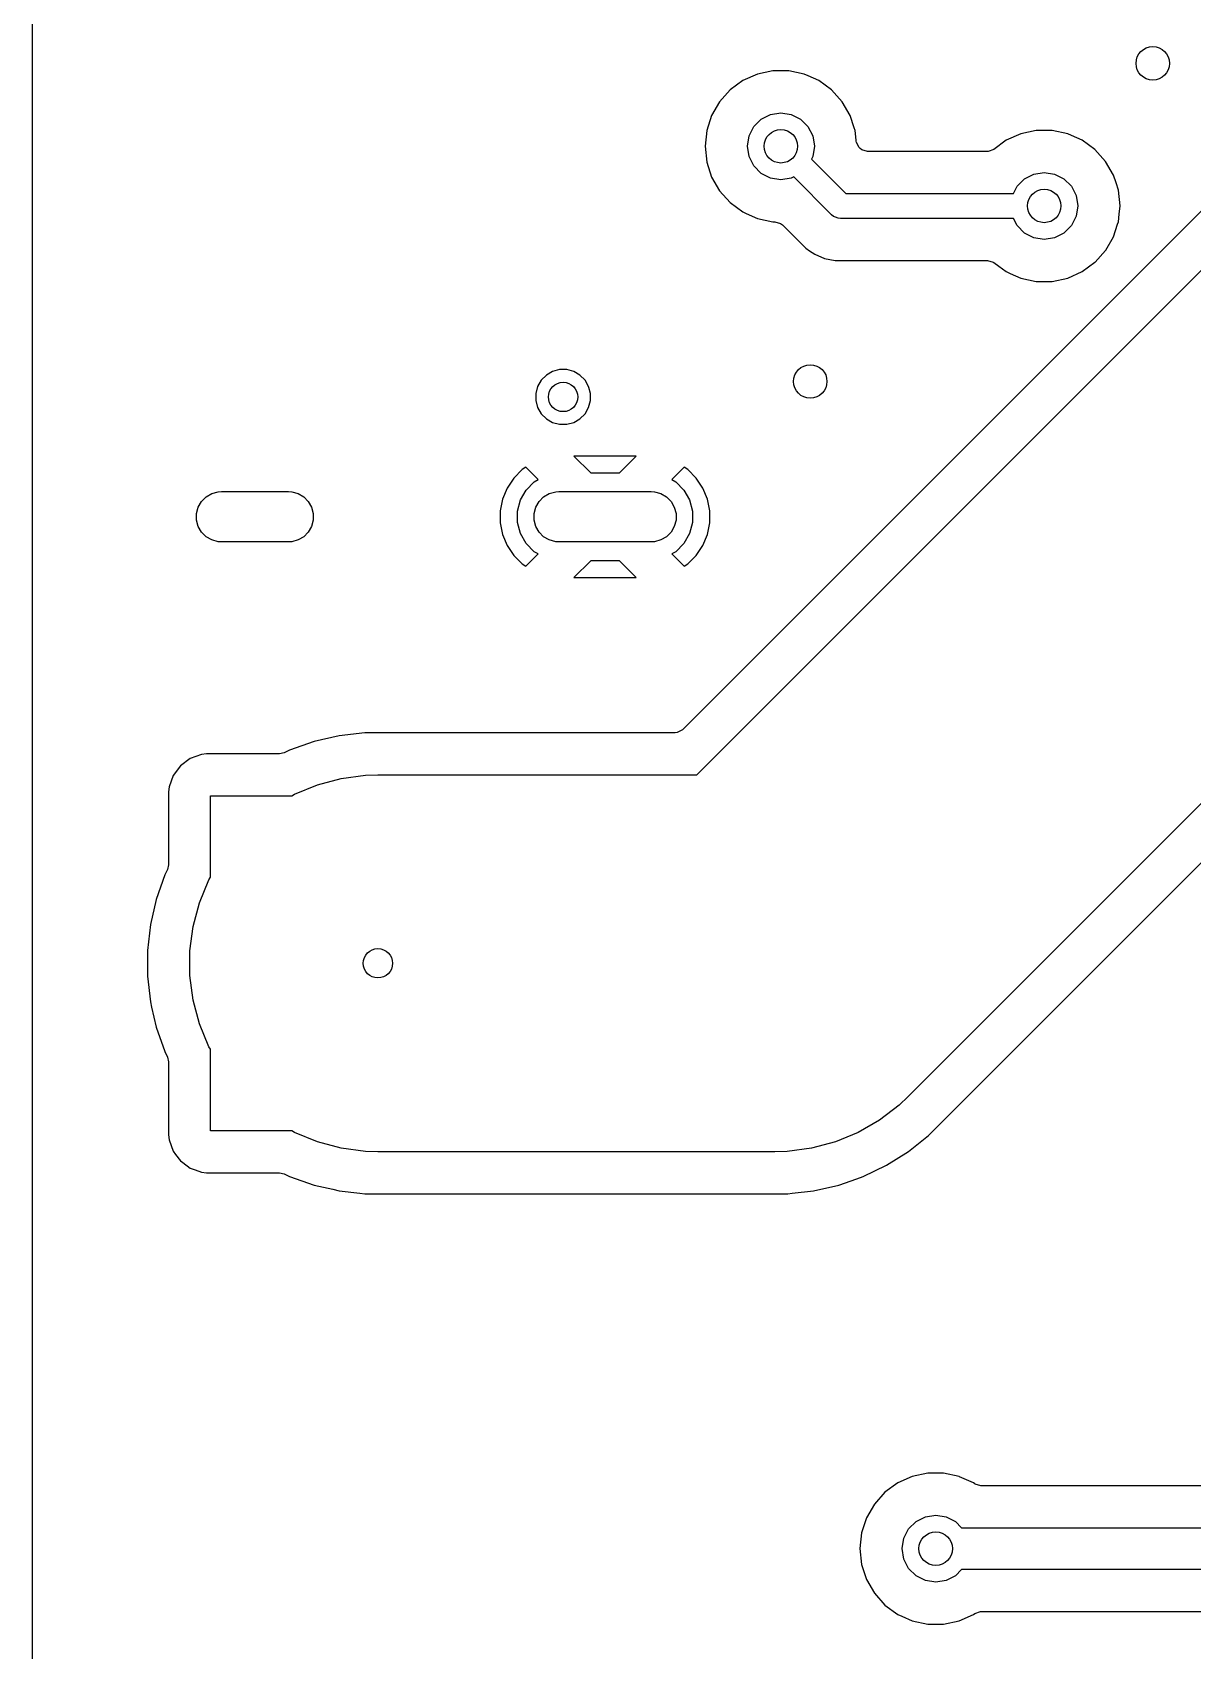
# Model space of a CAD drawing. Extents: x 0.21 to 3.39, y 0.21 to 2.59.
# Drawn here: x 0.21 to 0.756, y 0.697 to 1.458 of the extents above; entities that cross this region are included whole.
import ezdxf

# ---------------------------------------------------------------- set-up
doc = ezdxf.new("R2010")
doc.units = 0
doc.header["$MEASUREMENT"] = 0
doc.layers.add('BLACK', color=7, linetype='CONTINUOUS')

msp = doc.modelspace()

# ---------------------------------------------------------------- linework, layer by layer
at = {"layer": 'BLACK', "linetype": 'CONTINUOUS'}
for p, q in [((1.29105, 1.9049), (0.51597, 1.12982)), ((0.52268, 1.10866), (1.30686, 1.89284)), ((1.40619, 1.74162), (0.62201, 0.95744)), ((0.21041, 1.40404), (0.21041, 1.51552)), ((0.55121, 1.43794), (0.5444, 1.43491)), ((0.5585, 1.43949), (0.55121, 1.43794)), ((0.56595, 1.43949), (0.5585, 1.43949)), ((0.57324, 1.43794), (0.56595, 1.43949)), ((0.5751, 1.43711), (0.57324, 1.43794)), ((0.57324, 1.43794), (0.57324, 1.43794)), ((0.57324, 1.43794), (0.57324, 1.43794)), ((0.53837, 1.43053), (0.53338, 1.42499)), ((0.5444, 1.43491), (0.53837, 1.43053)), ((0.5444, 1.43491), (0.5444, 1.43491)), ((0.58005, 1.43491), (0.5751, 1.43711)), ((0.58608, 1.43053), (0.58005, 1.43491)), ((0.58005, 1.43491), (0.58005, 1.43491)), ((0.59106, 1.42499), (0.58608, 1.43053)), ((0.53338, 1.42499), (0.52966, 1.41853)), ((0.53338, 1.42499), (0.53338, 1.42499)), ((0.59479, 1.41853), (0.59106, 1.42499)), ((0.59106, 1.42499), (0.59106, 1.42499)), ((0.52966, 1.41853), (0.52736, 1.41145)), ((0.52966, 1.41853), (0.52966, 1.41853)), ((0.54948, 1.41329), (0.55297, 1.41678)), ((0.55297, 1.41678), (0.55736, 1.41901)), ((0.55736, 1.41901), (0.56222, 1.41978)), ((0.56222, 1.41978), (0.56709, 1.41901)), ((0.56709, 1.41901), (0.57148, 1.41678)), ((0.57148, 1.41678), (0.57496, 1.41329)), ((0.59668, 1.41272), (0.59479, 1.41853)), ((0.59479, 1.41853), (0.59479, 1.41853)), ((0.52736, 1.41145), (0.52658, 1.40404)), ((0.54648, 1.40404), (0.54725, 1.4089)), ((0.54725, 1.4089), (0.54948, 1.41329)), ((0.57496, 1.41329), (0.5772, 1.4089)), ((0.5772, 1.4089), (0.57797, 1.40404)), ((0.59709, 1.41145), (0.59668, 1.41272)), ((0.59757, 1.40687), (0.59709, 1.41145)), ((0.67498, 1.4099), (0.66818, 1.40687)), ((0.68227, 1.41145), (0.67498, 1.4099)), ((0.68973, 1.41145), (0.68227, 1.41145)), ((0.69702, 1.4099), (0.68973, 1.41145)), ((0.69888, 1.40907), (0.69702, 1.4099)), ((0.69702, 1.4099), (0.69702, 1.4099)), ((0.69702, 1.4099), (0.69702, 1.4099)), ((0.70382, 1.40687), (0.69888, 1.40907)), ((0.21041, 1.28791), (0.21041, 1.40404)), ((0.52658, 1.40404), (0.52736, 1.39662)), ((0.54725, 1.39917), (0.54648, 1.40404)), ((0.57797, 1.40404), (0.5772, 1.39917)), ((0.59762, 1.40642), (0.59757, 1.40687)), ((0.59771, 1.40588), (0.59762, 1.40642)), ((0.59905, 1.40343), (0.59771, 1.40588)), ((0.59942, 1.40306), (0.59905, 1.40343)), ((0.60024, 1.4024), (0.59942, 1.40306)), ((0.60292, 1.40161), (0.60024, 1.4024)), ((0.65932, 1.40161), (0.60292, 1.40161)), ((0.65961, 1.40162), (0.65932, 1.40161)), ((0.66224, 1.40256), (0.65961, 1.40162)), ((0.66818, 1.40687), (0.66224, 1.40256)), ((0.66818, 1.40687), (0.66818, 1.40687)), ((0.70985, 1.40249), (0.70382, 1.40687)), ((0.70382, 1.40687), (0.70382, 1.40687)), ((0.71484, 1.39695), (0.70985, 1.40249)), ((0.52736, 1.39662), (0.52966, 1.38954)), ((0.54948, 1.39478), (0.54725, 1.39917)), ((0.55297, 1.39129), (0.54948, 1.39478)), ((0.5772, 1.39917), (0.57661, 1.398)), ((0.57661, 1.398), (0.59271, 1.38191)), ((0.68113, 1.39098), (0.686, 1.39175)), ((0.686, 1.39175), (0.69087, 1.39098)), ((0.71857, 1.3905), (0.71484, 1.39695)), ((0.71484, 1.39695), (0.71484, 1.39695)), ((0.52966, 1.38954), (0.52966, 1.38954)), ((0.52966, 1.38954), (0.53338, 1.38308)), ((0.55736, 1.38906), (0.55297, 1.39129)), ((0.56222, 1.38829), (0.55736, 1.38906)), ((0.56709, 1.38906), (0.56222, 1.38829)), ((0.56826, 1.38965), (0.56709, 1.38906)), ((0.58608, 1.37182), (0.56826, 1.38965)), ((0.67155, 1.38191), (0.67326, 1.38526)), ((0.67326, 1.38526), (0.67674, 1.38874)), ((0.67674, 1.38874), (0.68113, 1.39098)), ((0.69087, 1.39098), (0.69526, 1.38874)), ((0.69526, 1.38874), (0.69874, 1.38526)), ((0.69874, 1.38526), (0.70098, 1.38087)), ((0.71975, 1.38687), (0.71857, 1.3905)), ((0.71857, 1.3905), (0.71857, 1.3905)), ((0.72087, 1.38341), (0.71975, 1.38687)), ((0.53338, 1.38308), (0.53338, 1.38308)), ((0.53338, 1.38308), (0.53837, 1.37754)), ((0.53837, 1.37754), (0.5444, 1.37316)), ((0.59271, 1.38191), (0.67155, 1.38191)), ((0.70098, 1.38087), (0.70175, 1.376)), ((0.72165, 1.376), (0.72087, 1.38341)), ((0.5444, 1.37316), (0.5444, 1.37316)), ((0.5444, 1.37316), (0.54594, 1.37248)), ((0.54594, 1.37248), (0.55121, 1.37013)), ((0.55121, 1.37013), (0.5585, 1.36858)), ((0.58698, 1.37109), (0.58608, 1.37182)), ((0.58786, 1.37072), (0.58698, 1.37109)), ((0.58911, 1.37021), (0.58786, 1.37072)), ((0.59026, 1.37009), (0.58911, 1.37021)), ((0.67155, 1.37009), (0.59026, 1.37009)), ((0.67326, 1.36674), (0.67155, 1.37009)), ((0.70098, 1.37113), (0.69874, 1.36674)), ((0.70175, 1.376), (0.70098, 1.37113)), ((0.72087, 1.36859), (0.72124, 1.37213)), ((0.72124, 1.37213), (0.72165, 1.376)), ((0.5585, 1.36858), (0.5594, 1.36858)), ((0.5594, 1.36858), (0.56209, 1.3678)), ((0.56209, 1.3678), (0.56291, 1.36713)), ((0.56291, 1.36713), (0.57393, 1.35611)), ((0.67674, 1.36326), (0.67326, 1.36674)), ((0.68113, 1.36102), (0.67674, 1.36326)), ((0.69526, 1.36326), (0.69087, 1.36102)), ((0.69874, 1.36674), (0.69526, 1.36326)), ((0.71495, 1.35523), (0.71857, 1.3615)), ((0.71857, 1.3615), (0.72051, 1.36747)), ((0.72051, 1.36747), (0.72087, 1.36859)), ((0.57393, 1.35611), (0.57575, 1.35489)), ((0.57575, 1.35489), (0.57813, 1.3533)), ((0.686, 1.36025), (0.68113, 1.36102)), ((0.69087, 1.36102), (0.686, 1.36025)), ((0.70994, 1.3496), (0.71484, 1.35505)), ((0.71484, 1.35505), (0.71495, 1.35523)), ((0.71484, 1.35505), (0.71484, 1.35505)), ((0.57813, 1.3533), (0.58279, 1.35137)), ((0.58279, 1.35137), (0.58774, 1.35039)), ((0.58774, 1.35039), (0.65932, 1.35039)), ((0.65932, 1.35039), (0.662, 1.3496)), ((0.662, 1.3496), (0.66224, 1.34944)), ((0.66224, 1.34944), (0.6647, 1.34766)), ((0.6647, 1.34766), (0.66818, 1.34513)), ((0.70382, 1.34513), (0.70985, 1.34951)), ((0.70985, 1.34951), (0.70994, 1.3496)), ((0.66818, 1.34513), (0.66818, 1.34513)), ((0.66818, 1.34513), (0.67004, 1.3443)), ((0.67004, 1.3443), (0.67498, 1.3421)), ((0.67498, 1.3421), (0.68227, 1.34055)), ((0.68227, 1.34055), (0.68973, 1.34055)), ((0.68973, 1.34055), (0.69702, 1.3421)), ((0.69702, 1.3421), (0.70382, 1.34513)), ((0.70382, 1.34513), (0.70382, 1.34513)), ((0.70382, 1.34513), (0.70382, 1.34513)), ((0.70382, 1.34513), (0.70382, 1.34513)), ((0.4496, 1.29411), (0.4479, 1.29118)), ((0.45199, 1.29651), (0.4496, 1.29411)), ((0.4496, 1.29411), (0.4496, 1.29411)), ((0.45492, 1.2982), (0.45199, 1.29651)), ((0.45199, 1.29651), (0.45199, 1.29651)), ((0.45819, 1.29907), (0.45492, 1.2982)), ((0.46157, 1.29907), (0.45819, 1.29907)), ((0.45819, 1.29907), (0.45819, 1.29907)), ((0.46484, 1.2982), (0.46157, 1.29907)), ((0.46157, 1.29907), (0.46157, 1.29907)), ((0.46777, 1.29651), (0.46484, 1.2982)), ((0.46484, 1.2982), (0.46484, 1.2982)), ((0.46484, 1.2982), (0.46484, 1.2982)), ((0.47017, 1.29411), (0.46777, 1.29651)), ((0.46777, 1.29651), (0.46777, 1.29651)), ((0.46777, 1.29651), (0.46777, 1.29651)), ((0.47186, 1.29118), (0.47017, 1.29411)), ((0.47017, 1.29411), (0.47017, 1.29411)), ((0.47017, 1.29411), (0.47017, 1.29411)), ((0.21041, 1.25846), (0.21041, 1.28791)), ((0.4479, 1.29118), (0.44703, 1.28791)), ((0.44703, 1.28791), (0.44703, 1.28453)), ((0.47199, 1.29069), (0.47186, 1.29118)), ((0.47186, 1.29118), (0.47186, 1.29118)), ((0.47186, 1.29118), (0.47186, 1.29118)), ((0.47274, 1.28791), (0.47199, 1.29069)), ((0.47274, 1.28453), (0.47274, 1.28791)), ((0.63164, 0.93921), (0.98198, 1.28955)), ((0.44703, 1.28453), (0.4479, 1.28126)), ((0.4479, 1.28126), (0.4479, 1.28126)), ((0.4479, 1.28126), (0.4479, 1.28126)), ((0.4479, 1.28126), (0.4496, 1.27833)), ((0.4496, 1.27833), (0.4496, 1.27833)), ((0.4496, 1.27833), (0.4496, 1.27833)), ((0.4496, 1.27833), (0.45199, 1.27593)), ((0.46777, 1.27593), (0.47017, 1.27833)), ((0.47017, 1.27833), (0.47186, 1.28126)), ((0.47186, 1.28126), (0.47274, 1.28453)), ((0.45199, 1.27593), (0.45199, 1.27593)), ((0.45199, 1.27593), (0.45199, 1.27593)), ((0.45199, 1.27593), (0.45492, 1.27424)), ((0.45492, 1.27424), (0.45492, 1.27424)), ((0.45492, 1.27424), (0.45492, 1.27424)), ((0.45492, 1.27424), (0.45819, 1.27337)), ((0.45819, 1.27337), (0.45819, 1.27337)), ((0.45819, 1.27337), (0.46157, 1.27337)), ((0.46157, 1.27337), (0.46484, 1.27424)), ((0.46484, 1.27424), (0.46777, 1.27593)), ((0.21041, 1.23273), (0.21041, 1.25846)), ((0.49419, 1.25846), (0.46494, 1.25846)), ((0.46494, 1.25846), (0.47282, 1.25059)), ((0.48632, 1.25059), (0.49419, 1.25846)), ((0.43673, 1.24812), (0.4336, 1.24344)), ((0.4407, 1.25209), (0.43673, 1.24812)), ((0.43673, 1.24812), (0.43673, 1.24812)), ((0.44237, 1.2532), (0.4407, 1.25209)), ((0.44818, 1.24739), (0.44237, 1.2532)), ((0.44631, 1.24632), (0.44818, 1.24739)), ((0.47282, 1.25059), (0.48632, 1.25059)), ((0.51677, 1.2532), (0.51096, 1.24739)), ((0.51096, 1.24739), (0.51282, 1.24632)), ((0.51843, 1.25209), (0.51677, 1.2532)), ((0.52241, 1.24812), (0.51843, 1.25209)), ((0.51843, 1.25209), (0.51843, 1.25209)), ((0.52553, 1.24344), (0.52241, 1.24812)), ((0.52241, 1.24812), (0.52241, 1.24812)), ((0.29206, 1.23929), (0.29473, 1.24083)), ((0.29473, 1.24083), (0.29771, 1.24163)), ((0.29771, 1.24163), (0.29925, 1.24173)), ((0.29925, 1.24173), (0.33075, 1.24173)), ((0.33075, 1.24173), (0.33229, 1.24163)), ((0.33229, 1.24163), (0.33527, 1.24083)), ((0.33527, 1.24083), (0.33794, 1.23929)), ((0.4336, 1.24344), (0.43145, 1.23825)), ((0.4398, 1.23783), (0.4425, 1.2425)), ((0.4425, 1.2425), (0.44631, 1.24632)), ((0.45072, 1.23929), (0.45339, 1.24083)), ((0.45339, 1.24083), (0.45637, 1.24163)), ((0.45637, 1.24163), (0.45791, 1.24173)), ((0.45791, 1.24173), (0.50122, 1.24173)), ((0.50122, 1.24173), (0.50276, 1.24163)), ((0.50276, 1.24163), (0.50574, 1.24083)), ((0.50574, 1.24083), (0.50841, 1.23929)), ((0.51282, 1.24632), (0.51663, 1.2425)), ((0.51663, 1.2425), (0.51933, 1.23783)), ((0.52768, 1.23825), (0.52553, 1.24344)), ((0.21041, 1.20138), (0.21041, 1.23273)), ((0.28754, 1.23146), (0.28834, 1.23444)), ((0.28834, 1.23444), (0.28988, 1.23711)), ((0.28988, 1.23711), (0.29206, 1.23929)), ((0.33794, 1.23929), (0.34012, 1.23711)), ((0.34012, 1.23711), (0.34166, 1.23444)), ((0.34166, 1.23444), (0.34246, 1.23146)), ((0.43145, 1.23825), (0.43035, 1.23273)), ((0.43035, 1.23273), (0.43035, 1.22711)), ((0.43145, 1.23825), (0.43145, 1.23825)), ((0.43841, 1.23262), (0.4398, 1.23783)), ((0.43841, 1.22722), (0.43841, 1.23262)), ((0.4462, 1.23146), (0.447, 1.23444)), ((0.447, 1.23444), (0.44854, 1.23711)), ((0.44854, 1.23711), (0.45072, 1.23929)), ((0.50841, 1.23929), (0.51059, 1.23711)), ((0.51059, 1.23711), (0.51213, 1.23444)), ((0.51213, 1.23444), (0.51293, 1.23146)), ((0.51933, 1.23783), (0.52073, 1.23262)), ((0.52073, 1.23262), (0.52073, 1.22722)), ((0.52878, 1.23273), (0.52768, 1.23825)), ((0.52768, 1.23825), (0.52768, 1.23825)), ((0.52878, 1.22711), (0.52878, 1.23273)), ((0.52878, 1.23273), (0.52878, 1.23273)), ((0.28754, 1.22838), (0.28754, 1.23146)), ((0.28834, 1.2254), (0.28754, 1.22838)), ((0.28988, 1.22273), (0.28834, 1.2254)), ((0.34166, 1.2254), (0.34012, 1.22273)), ((0.34246, 1.22838), (0.34166, 1.2254)), ((0.34246, 1.23146), (0.34246, 1.22838)), ((0.43035, 1.22711), (0.43145, 1.2216)), ((0.4398, 1.22201), (0.43841, 1.22722)), ((0.4462, 1.22838), (0.4462, 1.23146)), ((0.447, 1.2254), (0.4462, 1.22838)), ((0.44854, 1.22273), (0.447, 1.2254)), ((0.51213, 1.2254), (0.51059, 1.22273)), ((0.51293, 1.22838), (0.51213, 1.2254)), ((0.51293, 1.23146), (0.51293, 1.22838)), ((0.52073, 1.22722), (0.51933, 1.22201)), ((0.52768, 1.2216), (0.52878, 1.22711)), ((0.52878, 1.22711), (0.52878, 1.22711)), ((0.29206, 1.22055), (0.28988, 1.22273)), ((0.29473, 1.21901), (0.29206, 1.22055)), ((0.29771, 1.21821), (0.29473, 1.21901)), ((0.29925, 1.21811), (0.29771, 1.21821)), ((0.33075, 1.21811), (0.29925, 1.21811)), ((0.33229, 1.21821), (0.33075, 1.21811)), ((0.33527, 1.21901), (0.33229, 1.21821)), ((0.33794, 1.22055), (0.33527, 1.21901)), ((0.34012, 1.22273), (0.33794, 1.22055)), ((0.43145, 1.2216), (0.43145, 1.2216)), ((0.43145, 1.2216), (0.4336, 1.2164)), ((0.4425, 1.21734), (0.4398, 1.22201)), ((0.44631, 1.21352), (0.4425, 1.21734)), ((0.45072, 1.22055), (0.44854, 1.22273)), ((0.45339, 1.21901), (0.45072, 1.22055)), ((0.45637, 1.21821), (0.45339, 1.21901)), ((0.45791, 1.21811), (0.45637, 1.21821)), ((0.50122, 1.21811), (0.45791, 1.21811)), ((0.50276, 1.21821), (0.50122, 1.21811)), ((0.50574, 1.21901), (0.50276, 1.21821)), ((0.50841, 1.22055), (0.50574, 1.21901)), ((0.51059, 1.22273), (0.50841, 1.22055)), ((0.51663, 1.21734), (0.51282, 1.21352)), ((0.51933, 1.22201), (0.51663, 1.21734)), ((0.52553, 1.2164), (0.52768, 1.2216)), ((0.52768, 1.2216), (0.52768, 1.2216)), ((0.4336, 1.2164), (0.43673, 1.21173)), ((0.43673, 1.21173), (0.43673, 1.21173)), ((0.43673, 1.21173), (0.4407, 1.20775)), ((0.44237, 1.20664), (0.44818, 1.21245)), ((0.44818, 1.21245), (0.44631, 1.21352)), ((0.47282, 1.20925), (0.46494, 1.20138)), ((0.48632, 1.20925), (0.47282, 1.20925)), ((0.49419, 1.20138), (0.48632, 1.20925)), ((0.51282, 1.21352), (0.51096, 1.21245)), ((0.51096, 1.21245), (0.51677, 1.20664)), ((0.51843, 1.20775), (0.52241, 1.21173)), ((0.52241, 1.21173), (0.52553, 1.2164)), ((0.52241, 1.21173), (0.52241, 1.21173)), ((0.4407, 1.20775), (0.4407, 1.20775)), ((0.4407, 1.20775), (0.44237, 1.20664)), ((0.51677, 1.20664), (0.51843, 1.20775)), ((0.51677, 1.20664), (0.51677, 1.20664)), ((0.21041, 1.02616), (0.21041, 1.20138)), ((0.46494, 1.20138), (0.49419, 1.20138)), ((0.46494, 1.20138), (0.46494, 1.20138)), ((0.49419, 1.20138), (0.49419, 1.20138)), ((0.35467, 1.127), (0.34281, 1.1243)), ((0.36675, 1.12837), (0.35467, 1.127)), ((0.51246, 1.12837), (0.36675, 1.12837)), ((0.51352, 1.12848), (0.51246, 1.12837)), ((0.51597, 1.12982), (0.51352, 1.12848)), ((0.28986, 1.11827), (0.28455, 1.11629)), ((0.29221, 1.11852), (0.28986, 1.11827)), ((0.28986, 1.11827), (0.28986, 1.11827)), ((0.32655, 1.11852), (0.29221, 1.11852)), ((0.29221, 1.11852), (0.29221, 1.11852)), ((0.3287, 1.11901), (0.32655, 1.11852)), ((0.33133, 1.12028), (0.3287, 1.11901)), ((0.34281, 1.1243), (0.33133, 1.12028)), ((0.33133, 1.12028), (0.33133, 1.12028)), ((0.28002, 1.1129), (0.27662, 1.10836)), ((0.28455, 1.11629), (0.28002, 1.1129)), ((0.28455, 1.11629), (0.28455, 1.11629)), ((0.27464, 1.10305), (0.27439, 1.1007)), ((0.27662, 1.10836), (0.27464, 1.10305)), ((0.27662, 1.10836), (0.27662, 1.10836)), ((0.33366, 1.09953), (0.34436, 1.10396)), ((0.34436, 1.10396), (0.35555, 1.10696)), ((0.35555, 1.10696), (0.36704, 1.10847)), ((0.36704, 1.10847), (0.37283, 1.10866)), ((0.37283, 1.10866), (0.52268, 1.10866)), ((0.27439, 1.1007), (0.27439, 1.06637)), ((0.29409, 1.06048), (0.29409, 1.09882)), ((0.29409, 1.09882), (0.33243, 1.09882)), ((0.33243, 1.09882), (0.33366, 1.09953)), ((0.27439, 1.06637), (0.2739, 1.06421)), ((0.27263, 1.06158), (0.26862, 1.0501)), ((0.2739, 1.06421), (0.27263, 1.06158)), ((0.27263, 1.06158), (0.27263, 1.06158)), ((0.28895, 1.04855), (0.29339, 1.05926)), ((0.29339, 1.05926), (0.29409, 1.06048)), ((0.26862, 1.0501), (0.26591, 1.03825)), ((0.28595, 1.03736), (0.28895, 1.04855)), ((0.26591, 1.03825), (0.26455, 1.02616)), ((0.28444, 1.02587), (0.28595, 1.03736)), ((0.21041, 0.59956), (0.21041, 1.02616)), ((0.26455, 1.02616), (0.26455, 1.014)), ((0.28444, 1.01429), (0.28444, 1.02587)), ((0.26455, 1.014), (0.26591, 1.00191)), ((0.28595, 1.0028), (0.28444, 1.01429)), ((0.26591, 1.00191), (0.26648, 0.99939)), ((0.26648, 0.99939), (0.26862, 0.99005)), ((0.28895, 0.9916), (0.28595, 1.0028)), ((0.26862, 0.99005), (0.26862, 0.99005)), ((0.26862, 0.99005), (0.26862, 0.99005)), ((0.26862, 0.99005), (0.27263, 0.97857)), ((0.29339, 0.9809), (0.28895, 0.9916)), ((0.27263, 0.97857), (0.27263, 0.97857)), ((0.27263, 0.97857), (0.2739, 0.97594)), ((0.2739, 0.97594), (0.27439, 0.97379)), ((0.27439, 0.97379), (0.27439, 0.93945)), ((0.29409, 0.97967), (0.29339, 0.9809)), ((0.29409, 0.94134), (0.29409, 0.97967)), ((0.61778, 0.95348), (0.60858, 0.94642)), ((0.62201, 0.95744), (0.61778, 0.95348)), ((0.60858, 0.94642), (0.59855, 0.94063)), ((0.27439, 0.93945), (0.27439, 0.93945)), ((0.27439, 0.93945), (0.27464, 0.93711)), ((0.27464, 0.93711), (0.27464, 0.93711)), ((0.27464, 0.93711), (0.27662, 0.9318)), ((0.33243, 0.94134), (0.29409, 0.94134)), ((0.33366, 0.94063), (0.33243, 0.94134)), ((0.34436, 0.9362), (0.33366, 0.94063)), ((0.35555, 0.9332), (0.34436, 0.9362)), ((0.58784, 0.9362), (0.57665, 0.9332)), ((0.59855, 0.94063), (0.58784, 0.9362)), ((0.62213, 0.93162), (0.63164, 0.93921)), ((0.27662, 0.9318), (0.27662, 0.9318)), ((0.27662, 0.9318), (0.27662, 0.9318)), ((0.27662, 0.9318), (0.27775, 0.93029)), ((0.27775, 0.93029), (0.28002, 0.92726)), ((0.36704, 0.93169), (0.35555, 0.9332)), ((0.37283, 0.9315), (0.36704, 0.93169)), ((0.55937, 0.9315), (0.37283, 0.9315)), ((0.56516, 0.93169), (0.55937, 0.9315)), ((0.57665, 0.9332), (0.56516, 0.93169)), ((0.61183, 0.92515), (0.62213, 0.93162)), ((0.28002, 0.92726), (0.28108, 0.92647)), ((0.28108, 0.92647), (0.28455, 0.92387)), ((0.28455, 0.92387), (0.28455, 0.92387)), ((0.28455, 0.92387), (0.28455, 0.92387)), ((0.28455, 0.92387), (0.28693, 0.92298)), ((0.28693, 0.92298), (0.28986, 0.92189)), ((0.28986, 0.92189), (0.28986, 0.92189)), ((0.28986, 0.92189), (0.29221, 0.92163)), ((0.29221, 0.92163), (0.32655, 0.92163)), ((0.32655, 0.92163), (0.3287, 0.92114)), ((0.3287, 0.92114), (0.33133, 0.91988)), ((0.60088, 0.91988), (0.61183, 0.92515)), ((0.33133, 0.91988), (0.34281, 0.91586)), ((0.34281, 0.91586), (0.34281, 0.91586)), ((0.34281, 0.91586), (0.34281, 0.91586)), ((0.34281, 0.91586), (0.35159, 0.91386)), ((0.35159, 0.91386), (0.35467, 0.91315)), ((0.35467, 0.91315), (0.35467, 0.91315)), ((0.35467, 0.91315), (0.35467, 0.91315)), ((0.35467, 0.91315), (0.36427, 0.91207)), ((0.56751, 0.91202), (0.57754, 0.91315)), ((0.57754, 0.91315), (0.5894, 0.91586)), ((0.5894, 0.91586), (0.59796, 0.91886)), ((0.59796, 0.91886), (0.60088, 0.91988)), ((0.36427, 0.91207), (0.36675, 0.91179)), ((0.36675, 0.91179), (0.36675, 0.91179)), ((0.36675, 0.91179), (0.56545, 0.91179)), ((0.56545, 0.91179), (0.56751, 0.91202)), ((0.61718, 0.77587), (0.61115, 0.77149)), ((0.62398, 0.7789), (0.61718, 0.77587)), ((0.61718, 0.77587), (0.61718, 0.77587)), ((0.63127, 0.78045), (0.62398, 0.7789)), ((0.63873, 0.78045), (0.63127, 0.78045)), ((0.64602, 0.7789), (0.63873, 0.78045)), ((0.6462, 0.77882), (0.64602, 0.7789)), ((0.64602, 0.7789), (0.64602, 0.7789)), ((0.64602, 0.7789), (0.64602, 0.7789)), ((0.65282, 0.77587), (0.6462, 0.77882)), ((0.65334, 0.77549), (0.65282, 0.77587)), ((0.65282, 0.77587), (0.65282, 0.77587)), ((0.61115, 0.77149), (0.60616, 0.76595)), ((0.65358, 0.77533), (0.65334, 0.77549)), ((0.65626, 0.77455), (0.65358, 0.77533)), ((1.08356, 0.77455), (0.65626, 0.77455)), ((0.60616, 0.76595), (0.60243, 0.7595)), ((0.60616, 0.76595), (0.60616, 0.76595)), ((0.63013, 0.75998), (0.635, 0.76075)), ((0.635, 0.76075), (0.63987, 0.75998)), ((0.60243, 0.7595), (0.60013, 0.75241)), ((0.60243, 0.7595), (0.60243, 0.7595)), ((0.62002, 0.74987), (0.62226, 0.75426)), ((0.62226, 0.75426), (0.62574, 0.75774)), ((0.62574, 0.75774), (0.63013, 0.75998)), ((0.63987, 0.75998), (0.64426, 0.75774)), ((0.64426, 0.75774), (0.64715, 0.75484)), ((0.64715, 0.75484), (1.52392, 0.75484)), ((0.60013, 0.75241), (0.59935, 0.745)), ((0.61925, 0.745), (0.62002, 0.74987)), ((0.59935, 0.745), (0.60013, 0.73759)), ((0.62002, 0.74013), (0.61925, 0.745)), ((0.62226, 0.73574), (0.62002, 0.74013)), ((0.60013, 0.73759), (0.60243, 0.7305)), ((0.60243, 0.7305), (0.60243, 0.7305)), ((0.60243, 0.7305), (0.60616, 0.72405)), ((0.62574, 0.73226), (0.62226, 0.73574)), ((0.63013, 0.73002), (0.62574, 0.73226)), ((0.64426, 0.73226), (0.63987, 0.73002)), ((0.64715, 0.73516), (0.64426, 0.73226)), ((1.528, 0.73516), (0.64715, 0.73516)), ((0.60616, 0.72405), (0.60616, 0.72405)), ((0.60616, 0.72405), (0.61115, 0.71851)), ((0.635, 0.72925), (0.63013, 0.73002)), ((0.63987, 0.73002), (0.635, 0.72925)), ((0.61115, 0.71851), (0.61718, 0.71413)), ((0.65334, 0.71451), (0.65598, 0.71544)), ((0.65598, 0.71544), (0.65626, 0.71545)), ((0.65626, 0.71545), (1.53091, 0.71545)), ((0.61718, 0.71413), (0.61718, 0.71413)), ((0.61718, 0.71413), (0.61904, 0.7133)), ((0.61904, 0.7133), (0.62398, 0.7111)), ((0.62398, 0.7111), (0.63127, 0.70955)), ((0.63127, 0.70955), (0.63873, 0.70955)), ((0.63873, 0.70955), (0.64602, 0.7111)), ((0.64602, 0.7111), (0.65282, 0.71413)), ((0.65282, 0.71413), (0.65334, 0.71451)), ((0.65282, 0.71413), (0.65282, 0.71413)), ((0.65282, 0.71413), (0.65282, 0.71413)), ((0.65282, 0.71413), (0.65282, 0.71413))]:
    msp.add_line(p, q, dxfattribs=at)
at = {"layer": 'BLACK'}
for centre, radius in [((0.737, 1.443), 0.00787), ((0.56222, 1.40404), 0.00787), ((0.686, 1.376), 0.00787), ((0.57602, 1.2935), 0.00787), ((0.45988, 1.28622), 0.00689), ((0.37283, 1.02008), 0.00689), ((0.635, 0.745), 0.00787)]:
    msp.add_circle(centre, radius, dxfattribs=at)

doc.saveas('drawing.dxf')
